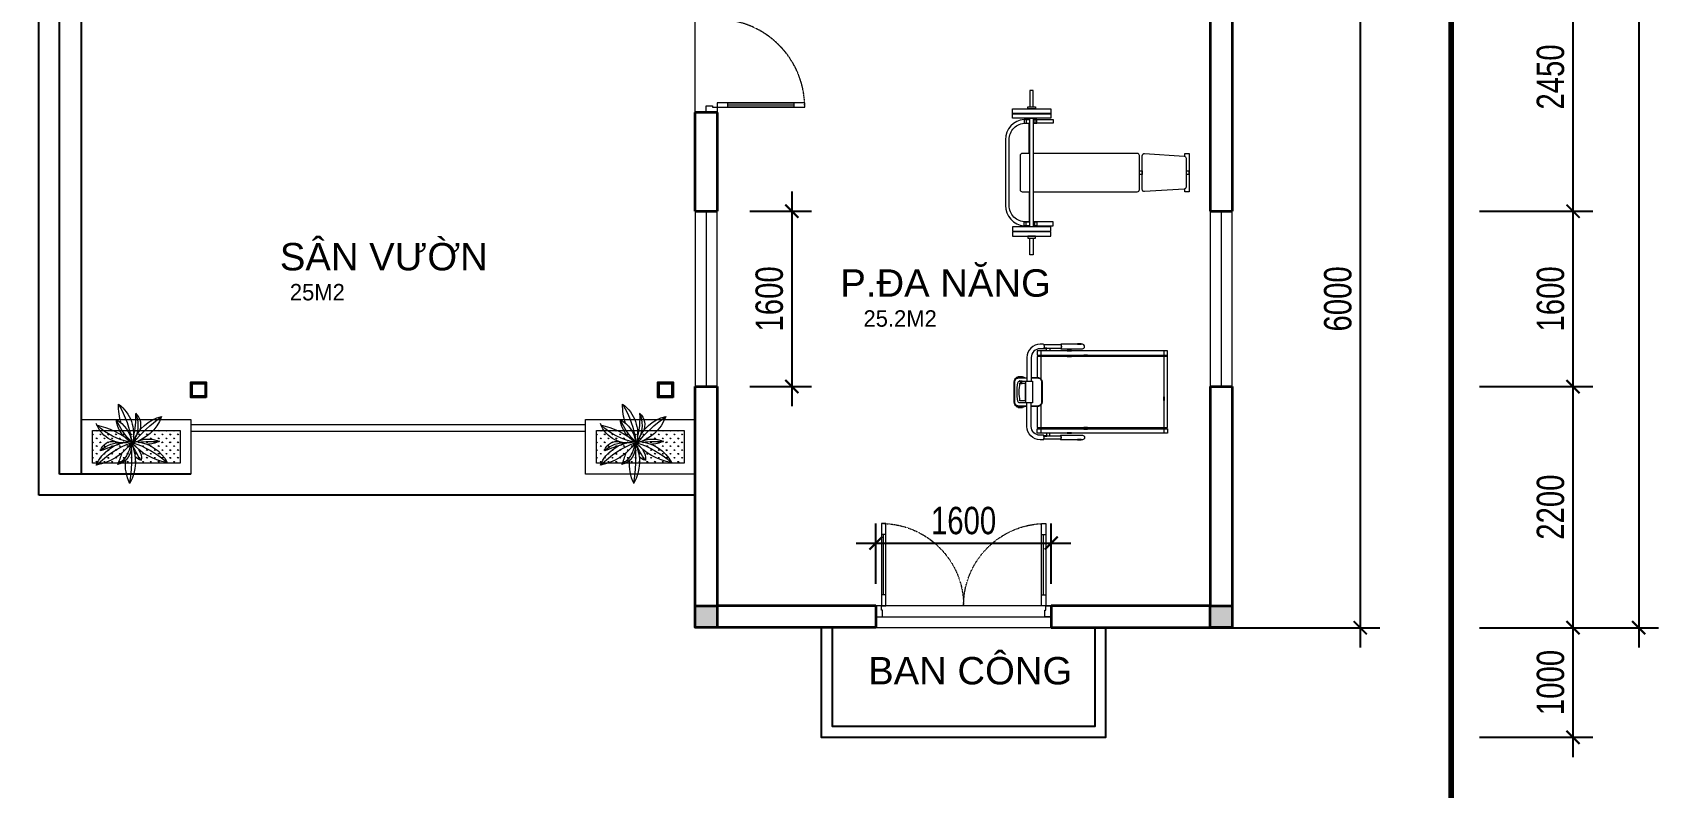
# Model space of a CAD drawing. Header units: millimetres. Extents: x 33748 to 451939, y -263262 to 62681.
# Drawn here: x 234553 to 249391, y -246097 to -239208 of the extents above; entities that cross this region are included whole.
import ezdxf

# ---------------------------------------------------------------- set-up
doc = ezdxf.new("R2010")
doc.units = ezdxf.units.MM
doc.header["$PDMODE"] = 98
for name, pattern in [('ACAD_ISO07W100', [3, 0, -3]), ('CENTER', [50.8, 31.75, -6.35, 6.35, -6.35]), ('DASHED', [0.75, 0.5, -0.25]), ('HIDDEN', [0.375, 0.25, -0.125]), ('Xref-VCMT-BT3 - tuong bao$0$HIDDEN', [0.375, 0.25, -0.125])]:
    doc.linetypes.add(name, pattern=pattern)
doc.layers.get('Defpoints').update_dxf_attribs({"color": 202, "lineweight": 13})
for name, color, linetype, lineweight in [('-CONCRETE', 1, 'Continuous', 35), ('-DOOR', 137, 'Continuous', 9), ('-FURNITURE', 46, 'Continuous', 9), ('-LINE1', 7, 'Continuous', 18), ('-RANH GIOI KHU DAT', 12, 'CENTER', 18), ('-TEXT', 7, 'Continuous', 15), ('-WALL', 4, 'Continuous', 35), ('A-Cay', 75, 'Continuous', 5), ('A72', 9, 'Continuous', 5), ('Bighome_khuat', 251, 'DASHED', 5)]:
    doc.layers.add(name, color=color, linetype=linetype, lineweight=lineweight)
for name, color, linetype in [('-HATCH CONCRETE', 54, 'Continuous'), ('12. NET DIM', 9, 'Continuous'), ('13. NET HATCH', 252, 'Continuous'), ('A-Dot_Line', 255, 'ACAD_ISO07W100'), ('A-Flor-Hral', 242, 'Continuous'), ('SOLO', 7, 'Continuous'), ('TEXT25', 2, 'Continuous')]:
    doc.layers.add(name, color=color, linetype=linetype)
doc.styles.add('AVANH', font='', dxfattribs={"width": 0.8})
doc.styles.get("Standard").update_dxf_attribs({"font": 'arial.ttf'})
doc.styles.add('T1', font='', dxfattribs={"height": 200})
doc.styles.get('AVANH').set_extended_font_data('.VnAvantH')
doc.styles.get('T1').set_extended_font_data('VNgeometric Light')
doc.dimstyles.new('C_100A3', dxfattribs={"dimscale": 100, "dimtxt": 2.5, "dimasz": 1.2, "dimexe": 1.8, "dimexo": 0, "dimgap": 0.75, "dimtad": 1, "dimdec": 0, "dimzin": 0, "dimdsep": 46, "dimtxsty": 'AVANH', "dimblk": 'ARCHTICK', "dimcen": 0, "dimdle": 1.8, "dimclrd": 256, "dimclre": 256, "dimclrt": 7, "dimadec": 0, "dimazin": 0, "dimtfac": 0.0001, "dimtdec": 0, "dimtix": 1, "dimtmove": 2, "dimatfit": 3, "dimldrblk": 'ARCHTICK', "dimfxl": 1.8, "dimtolj": 1, "dimtzin": 0, "dimarcsym": 0})

# ---------------------------------------------------------------- blocks, each defined once
blk = doc.blocks.new('A$C5C575821')
at = {"layer": '-CONCRETE'}
h = blk.add_hatch(color=256, dxfattribs=at)
h.dxf.hatch_style = 1
h.paths.add_polyline_path([(0, 200), (0, 0), (200, 0), (200, 200)])
blk.add_lwpolyline([(0, 0), (200, 0), (200, 200), (0, 200)], close=True, dxfattribs=at)
blk = doc.blocks.new('*U53')
at = {"color": 251}
blk.add_line((-70, 100), (-70, 700), dxfattribs=at)
for points in [[(-50, 0), (-50, 800), (-90, 800), (-90, 0)], [(-50, 100), (-90, 100), (-90, 700), (-50, 700)], [(-900, -100), (-840, -100), (-840, -40), (-850, -40), (-850, 0), (-900, 0)], [(0, -100), (-60, -100), (-60, -40), (-50, -40), (-50, 0), (0, 0)]]:
    blk.add_lwpolyline(points, close=True)
at = {"layer": 'Bighome_khuat', "linetype": 'Xref-VCMT-BT3 - tuong bao$0$HIDDEN'}
blk.add_arc((-50, 0), 800, 90, 180, dxfattribs=at)
blk = doc.blocks.new('Tonkin_JerkBench01_168x97_P')
for p, q in [((79, 138.5), (79, 135)), ((87, 138.5), (87, 135)), ((79, 41.5), (79, 45)), ((87, 41.5), (87, 45))]:
    blk.add_line(p, q)
for points in [[(85.4, 150), (85.4, 165), (82.4, 165), (82.4, 150)], [(82.4, 138.5), (77.2, 138.5), (77.2, 135), (82.4, 135)], [(82.4, 138.5), (78.5, 138.5)], [(78.5, 138.5), (82.4, 138.5)], [(82.4, 144), (82.4, 143.5)], [(85.4, 143.5), (85.4, 144)], [(85.4, 135), (88.6, 135), (88.6, 138.5), (85.4, 138.5)], [(82.4, 41.5), (77.2, 41.5), (77.2, 45), (82.4, 45)], [(85.4, 45), (88.6, 45), (88.6, 41.5), (85.4, 41.5)], [(78.5, 41.5), (82.4, 41.5)], [(82.4, 36), (82.4, 36.5)], [(85.4, 30), (85.4, 15), (82.4, 15), (82.4, 30)], [(85.4, 36.5), (85.4, 36)]]:
    blk.add_lwpolyline(points)
for points in [[(87.4, 150), (87.4, 148), (80.4, 148), (80.4, 150)], [(101.4, 148), (101.4, 144), (66.4, 144), (66.4, 148)], [(101.4, 143.5), (101.4, 139.5), (66.4, 139.5), (66.4, 143.5)], [(82.4, 139.5), (85.4, 139.5), (85.4, 40.5), (82.4, 40.5)], [(101.4, 36.5), (101.4, 40.5), (66.4, 40.5), (66.4, 36.5)], [(101.4, 32), (101.4, 36), (66.4, 36), (66.4, 32)], [(87.4, 30), (87.4, 32), (80.4, 32), (80.4, 30)]]:
    blk.add_lwpolyline(points, close=True)
at = {"color": 8}
for points in [[(77.2, 138.5, 0.393718), (60, 120), (60, 60, 0.393718), (77.2, 41.5)], [(82.4, 45), (78.5, 45, -0.414214), (63.5, 60), (63.5, 120, -0.414214), (78.5, 135), (82.4, 135)]]:
    blk.add_lwpolyline(points, format="xyb", dxfattribs=at)
for points in [[(82.4, 107.5), (81.7, 107.5), (81.7, 135), (82.4, 135)], [(85.4, 138.5), (103.5, 138.5), (103.5, 135), (85.4, 135)], [(223.7, 105), (223.7, 107.5), (227.7, 107.5), (227.7, 72.5), (223.7, 72.5), (223.7, 75)], [(182.3, 91.7), (185, 91.7), (185, 88.2), (182.3, 88.2)], [(225, 91.7), (227.4, 91.7), (227.4, 88.2), (225, 88.2)], [(82.4, 72.5), (81.7, 72.5), (81.7, 45), (82.4, 45)], [(85.4, 41.5), (103.5, 41.5), (103.5, 45), (85.4, 45)]]:
    blk.add_lwpolyline(points, dxfattribs=at)
for points in [[(82.4, 107.5), (75.5, 107.5, 0.414214), (73.5, 105.5), (73.5, 74.5, 0.414214), (75.5, 72.5), (82.4, 72.5)], [(85.4, 72.5), (180.3, 72.5, 0.414214), (182.3, 74.5), (182.3, 105.5, 0.414214), (180.3, 107.5), (85.4, 107.5)]]:
    blk.add_lwpolyline(points, format="xyb")
blk.add_lwpolyline([(223.1, 74.9), (187.1, 72.6, -0.432616), (185, 74.6), (185, 105.4, -0.432616), (187.1, 107.4), (223.1, 105.1, -0.396047), (225, 103.1), (225, 76.9, -0.396047)], format="xyb", close=True)
blk = doc.blocks.new('Tonkin_Treadmill01_140x87_P')
at = {"color": 8}
for p, q in [((84.8, 71.9), (84.8, 97.5)), ((197.3, 22.5), (197.3, 97.5)), ((84.8, 22.5), (84.8, 48.1))]:
    blk.add_line(p, q, dxfattribs=at)
blk.add_line((70.9, 50), (70.9, 70))
for points in [[(87.1, 103.5), (83.9, 103.5, 0.414214), (71.9, 91.5), (71.9, 70)], [(87.1, 99.5), (83.9, 99.5, 0.414214), (75.9, 91.5), (75.9, 70)], [(102.9, 99.5), (122.5, 99.5, 1), (122.5, 103.5), (102.9, 103.5)], [(71.9, 72.5), (64, 72.5, 0.414214), (60.5, 69), (60.5, 51, 0.414214), (64, 47.5), (71.9, 47.5)], [(75.9, 47.5), (82, 47.5, 0.414214), (85.5, 51), (85.5, 69, 0.414214), (82, 72.5), (75.9, 72.5)], [(87.1, 16.5), (83.9, 16.5, -0.414214), (71.9, 28.5), (71.9, 50)], [(87.1, 20.5), (83.9, 20.5, -0.414214), (75.9, 28.5), (75.9, 50)], [(102.9, 20.5), (122.5, 20.5, -1), (122.5, 16.5), (102.9, 16.5)]]:
    blk.add_lwpolyline(points, format="xyb")
for points in [[(81.3, 97.5), (81.3, 93.5), (200.3, 93.5), (200.3, 97.5)], [(81.3, 97.5), (81.3, 93.5), (200.3, 93.5), (200.3, 97.5)], [(64, 73.5), (64, 74), (68, 74), (68, 73.5)], [(64, 46.5), (64, 46), (68, 46), (68, 46.5)], [(81.3, 22.5), (81.3, 26.5), (200.3, 26.5), (200.3, 22.5)]]:
    blk.add_lwpolyline(points, close=True)
for points in [[(81.3, 47), (81.3, 27.5), (200.3, 27.5), (200.3, 92.5), (81.3, 92.5), (81.3, 73)], [(102.9, 103), (87.5, 103)], [(87.5, 100), (102.9, 100)], [(68.5, 72.5), (68.5, 73), (63.5, 73), (63.5, 72.5)], [(68.5, 47.5), (68.5, 47), (63.5, 47), (63.5, 47.5)], [(87.5, 20), (102.9, 20)], [(102.9, 17), (87.5, 17)]]:
    blk.add_lwpolyline(points)
for points in [[(81.8, 92.5), (81.8, 93.5)], [(81.8, 92.5), (81.8, 93.5)], [(199.8, 93.5), (199.8, 92.5)], [(68.5, 73), (71.9, 73)], [(68.5, 47), (71.9, 47)], [(81.8, 27.5), (81.8, 26.5)], [(199.8, 26.5), (199.8, 27.5)]]:
    blk.add_lwpolyline(points, dxfattribs=at)
for points in [[(89.8, 97.5), (89.8, 100), (92.8, 100), (92.8, 97.5)], [(89.8, 22.5), (89.8, 20), (92.8, 20), (92.8, 22.5)]]:
    blk.add_lwpolyline(points, close=True, dxfattribs=at)
for points in [[(63.5, 73, 0.377964), (60, 69), (60, 51, 0.377964), (63.5, 47)], [(75.9, 47), (82, 47, 0.414214), (86, 51), (86, 69, 0.414214), (82, 73), (75.9, 73)]]:
    blk.add_lwpolyline(points, format="xyb", dxfattribs=at)
for points in [[(69.2, 73), (62.8, 73, -1), (62.8, 73.5), (69.2, 73.5, -1)], [(63.6, 51.7, -0.083043), (63.6, 68.3, -0.366471), (65.6, 70), (76.9, 70), (76.9, 50), (65.6, 50, -0.366471)], [(69.2, 47), (62.8, 47, 1), (62.8, 46.5), (69.2, 46.5, 1)]]:
    blk.add_lwpolyline(points, format="xyb", close=True)
blk.add_lwpolyline([(65.6, 52, -0.083043), (65.6, 68), (70.4, 68), (70.4, 52)], format="xyb", close=True, dxfattribs=at)
at = {"extrusion": (0, 0, -1)}
for centre, major_axis, start_param, end_param in [((87.1, 101.5), (0, -2), 3.141593, 6.283185), ((102.9, 101.5), (0, -2), 2.418858, 7.00592), ((102.9, 101.5), (0, -1.5), 3.141593, 6.283185)]:
    blk.add_ellipse(centre, major_axis=major_axis, ratio=0.258819, start_param=start_param, end_param=end_param, dxfattribs=at)
for centre, major_axis, start_param, end_param in [((87.1, 18.5), (0, 2), 3.141593, 6.283185), ((102.9, 18.5), (0, 2), 2.418858, 7.00592), ((102.9, 18.5), (0, 1.5), 3.141593, 6.283185)]:
    blk.add_ellipse(centre, major_axis=major_axis, ratio=0.258819, start_param=start_param, end_param=end_param)
at = {"layer": 'A-Dot_Line', "ltscale": 0.2}
for p, q in [((84.8, 71.9), (84.8, 97.5)), ((197.3, 22.5), (197.3, 97.5)), ((70.9, 50), (70.9, 70)), ((84.8, 22.5), (84.8, 48.1))]:
    blk.add_line(p, q, dxfattribs=at)
for points in [[(87.1, 103.5), (83.9, 103.5, 0.414214), (71.9, 91.5), (71.9, 70)], [(87.1, 99.5), (83.9, 99.5, 0.414214), (75.9, 91.5), (75.9, 70)], [(102.9, 99.5), (122.5, 99.5, 1), (122.5, 103.5), (102.9, 103.5)], [(63.5, 73, 0.377964), (60, 69), (60, 51, 0.377964), (63.5, 47)], [(71.9, 72.5), (64, 72.5, 0.414214), (60.5, 69), (60.5, 51, 0.414214), (64, 47.5), (71.9, 47.5)], [(75.9, 47), (82, 47, 0.414214), (86, 51), (86, 69, 0.414214), (82, 73), (75.9, 73)], [(75.9, 47.5), (82, 47.5, 0.414214), (85.5, 51), (85.5, 69, 0.414214), (82, 72.5), (75.9, 72.5)], [(87.1, 16.5), (83.9, 16.5, -0.414214), (71.9, 28.5), (71.9, 50)], [(87.1, 20.5), (83.9, 20.5, -0.414214), (75.9, 28.5), (75.9, 50)], [(102.9, 20.5), (122.5, 20.5, -1), (122.5, 16.5), (102.9, 16.5)]]:
    blk.add_lwpolyline(points, format="xyb", dxfattribs=at)
for points in [[(81.3, 97.5), (81.3, 93.5), (200.3, 93.5), (200.3, 97.5)], [(81.3, 97.5), (81.3, 93.5), (200.3, 93.5), (200.3, 97.5)], [(89.8, 97.5), (89.8, 100), (92.8, 100), (92.8, 97.5)], [(64, 73.5), (64, 74), (68, 74), (68, 73.5)], [(64, 46.5), (64, 46), (68, 46), (68, 46.5)], [(81.3, 22.5), (81.3, 26.5), (200.3, 26.5), (200.3, 22.5)], [(89.8, 22.5), (89.8, 20), (92.8, 20), (92.8, 22.5)]]:
    blk.add_lwpolyline(points, close=True, dxfattribs=at)
for points in [[(81.3, 47), (81.3, 27.5), (200.3, 27.5), (200.3, 92.5), (81.3, 92.5), (81.3, 73)], [(81.8, 92.5), (81.8, 93.5)], [(81.8, 92.5), (81.8, 93.5)], [(102.9, 103), (87.5, 103)], [(87.5, 100), (102.9, 100)], [(199.8, 93.5), (199.8, 92.5)], [(68.5, 72.5), (68.5, 73), (63.5, 73), (63.5, 72.5)], [(68.5, 73), (71.9, 73)], [(68.5, 47.5), (68.5, 47), (63.5, 47), (63.5, 47.5)], [(68.5, 47), (71.9, 47)], [(81.8, 27.5), (81.8, 26.5)], [(87.5, 20), (102.9, 20)], [(102.9, 17), (87.5, 17)], [(199.8, 26.5), (199.8, 27.5)]]:
    blk.add_lwpolyline(points, dxfattribs=at)
for points in [[(69.2, 73), (62.8, 73, -1), (62.8, 73.5), (69.2, 73.5, -1)], [(63.6, 51.7, -0.083043), (63.6, 68.3, -0.366471), (65.6, 70), (76.9, 70), (76.9, 50), (65.6, 50, -0.366471)], [(65.6, 52, -0.083043), (65.6, 68), (70.4, 68), (70.4, 52)], [(69.2, 47), (62.8, 47, 1), (62.8, 46.5), (69.2, 46.5, 1)]]:
    blk.add_lwpolyline(points, format="xyb", close=True, dxfattribs=at)
at = {"layer": 'A-Dot_Line', "ltscale": 0.2, "extrusion": (0, 0, -1)}
for centre, major_axis, start_param, end_param in [((87.1, 101.5), (0, -2), 3.141593, 6.283185), ((102.9, 101.5), (0, -2), 2.418858, 7.00592), ((102.9, 101.5), (0, -1.5), 3.141593, 6.283185)]:
    blk.add_ellipse(centre, major_axis=major_axis, ratio=0.258819, start_param=start_param, end_param=end_param, dxfattribs=at)
at = {"layer": 'A-Dot_Line', "ltscale": 0.2}
for centre, major_axis, start_param, end_param in [((87.1, 18.5), (0, 2), 3.141593, 6.283185), ((102.9, 18.5), (0, 2), 2.418858, 7.00592), ((102.9, 18.5), (0, 1.5), 3.141593, 6.283185)]:
    blk.add_ellipse(centre, major_axis=major_axis, ratio=0.258819, start_param=start_param, end_param=end_param, dxfattribs=at)
blk = doc.blocks.new('_ARCHTICK')
at = {"const_width": 0.15}
blk.add_lwpolyline([(-0.5, -0.5), (0.5, 0.5)], dxfattribs=at)
blk = doc.blocks.new('*D1276')
at = {"layer": '12. NET DIM', "lineweight": -2, "transparency": 16777216}
for p, q in [((248611, -238209), (248611, -241019)), ((247759, -238389), (248791, -238389)), ((247759, -240839), (248791, -240839))]:
    blk.add_line(p, q, dxfattribs=at)
at = {"layer": 'Defpoints', "color": 0, "transparency": 16777216}
for p in [(247759, -238389), (247759, -240839), (248611, -240839)]:
    blk.add_point(p, dxfattribs=at)
at = {"layer": '12. NET DIM', "lineweight": -2, "transparency": 16777216, "xscale": 120, "yscale": 120, "zscale": 120}
for p, rotation in [((248611, -238389), 90), ((248611, -240839), 270)]:
    blk.add_blockref('_ARCHTICK', p, dxfattribs=dict(at, rotation=rotation))
at = {"layer": '12. NET DIM', "color": 7, "transparency": 16777216, "insert": (248407, -239614), "char_height": 250, "attachment_point": 5, "rotation": 90, "style": 'AVANH'}
blk.add_mtext('\\A1;2450', dxfattribs=at)
blk = doc.blocks.new('*D1277')
at = {"layer": '12. NET DIM', "lineweight": -2, "transparency": 16777216}
for p, q in [((248611, -240659), (248611, -242619)), ((247759, -240839), (248791, -240839)), ((247759, -242439), (248791, -242439))]:
    blk.add_line(p, q, dxfattribs=at)
at = {"layer": 'Defpoints', "color": 0, "transparency": 16777216}
for p in [(247759, -240839), (247759, -242439), (248611, -242439)]:
    blk.add_point(p, dxfattribs=at)
at = {"layer": '12. NET DIM', "lineweight": -2, "transparency": 16777216, "xscale": 120, "yscale": 120, "zscale": 120}
for p, rotation in [((248611, -240839), 90), ((248611, -242439), 270)]:
    blk.add_blockref('_ARCHTICK', p, dxfattribs=dict(at, rotation=rotation))
at = {"layer": '12. NET DIM', "color": 7, "transparency": 16777216, "insert": (248407, -241639), "char_height": 250, "attachment_point": 5, "rotation": 90, "style": 'AVANH'}
blk.add_mtext('\\A1;1600', dxfattribs=at)
blk = doc.blocks.new('*D1278')
at = {"layer": '12. NET DIM', "lineweight": -2, "transparency": 16777216}
for p, q in [((241483, -240659), (241483, -242619)), ((241099, -240839), (241663, -240839)), ((241099, -242439), (241663, -242439))]:
    blk.add_line(p, q, dxfattribs=at)
at = {"layer": 'Defpoints', "color": 0, "transparency": 16777216}
for p in [(241099, -240839), (241099, -242439), (241483, -242439)]:
    blk.add_point(p, dxfattribs=at)
at = {"layer": '12. NET DIM', "lineweight": -2, "transparency": 16777216, "xscale": 120, "yscale": 120, "zscale": 120}
for p, rotation in [((241483, -240839), 90), ((241483, -242439), 270)]:
    blk.add_blockref('_ARCHTICK', p, dxfattribs=dict(at, rotation=rotation))
at = {"layer": '12. NET DIM', "color": 7, "transparency": 16777216, "insert": (241278, -241639), "char_height": 250, "attachment_point": 5, "rotation": 90, "style": 'AVANH'}
blk.add_mtext('\\A1;1600', dxfattribs=at)
blk = doc.blocks.new('*U262')
for p, q in [((-1510, 650), (-1550, 650)), ((-1530, 100), (-1530, 650)), ((-90, 650), (-50, 650)), ((-70, 100), (-70, 650)), ((-1510, 100), (-1550, 100)), ((-90, 100), (-50, 100))]:
    blk.add_line(p, q)
for points in [[(-1550, 0), (-1510, 0), (-1510, 750), (-1550, 750)], [(-50, 0), (-90, 0), (-90, 750), (-50, 750)], [(-1600, -100), (-1540, -100), (-1540, -40), (-1550, -40), (-1550, 0), (-1600, 0)], [(0, -100), (-60, -100), (-60, -40), (-50, -40), (-50, 0), (0, 0)]]:
    blk.add_lwpolyline(points, close=True)
at = {"linetype": 'HIDDEN', "ltscale": 0.1}
for centre, start, end in [((-1550, 0), 0, 90), ((-50, 0), 90, 180)]:
    blk.add_arc(centre, 750, start, end, dxfattribs=at)
blk = doc.blocks.new('*D1284')
at = {"layer": '12. NET DIM', "lineweight": -2, "transparency": 16777216}
for p, q in [((248611, -244459), (248611, -245819)), ((247759, -244639), (248791, -244639)), ((247759, -245639), (248791, -245639))]:
    blk.add_line(p, q, dxfattribs=at)
at = {"layer": 'Defpoints', "color": 0, "transparency": 16777216}
for p in [(247759, -244639), (247759, -245639), (248611, -245639)]:
    blk.add_point(p, dxfattribs=at)
at = {"layer": '12. NET DIM', "lineweight": -2, "transparency": 16777216, "xscale": 120, "yscale": 120, "zscale": 120}
for p, rotation in [((248611, -244639), 90), ((248611, -245639), 270)]:
    blk.add_blockref('_ARCHTICK', p, dxfattribs=dict(at, rotation=rotation))
at = {"layer": '12. NET DIM', "color": 7, "transparency": 16777216, "insert": (248407, -245139), "char_height": 250, "attachment_point": 5, "rotation": 90, "style": 'AVANH'}
blk.add_mtext('\\A1;1000', dxfattribs=at)
blk = doc.blocks.new('*D1285')
at = {"layer": '12. NET DIM', "lineweight": -2, "transparency": 16777216}
for p, q in [((242250, -244239), (242250, -243687)), ((243850, -244239), (243850, -243687)), ((242070, -243867), (244030, -243867))]:
    blk.add_line(p, q, dxfattribs=at)
at = {"layer": 'Defpoints', "color": 0, "transparency": 16777216}
for p in [(243850, -243867), (242250, -244239), (243850, -244239)]:
    blk.add_point(p, dxfattribs=at)
at = {"layer": '12. NET DIM', "lineweight": -2, "transparency": 16777216, "xscale": 120, "yscale": 120, "zscale": 120, "rotation": 180}
blk.add_blockref('_ARCHTICK', (242250, -243867), dxfattribs=at)
at = {"layer": '12. NET DIM', "lineweight": -2, "transparency": 16777216, "xscale": 120, "yscale": 120, "zscale": 120}
blk.add_blockref('_ARCHTICK', (243850, -243867), dxfattribs=at)
at = {"layer": '12. NET DIM', "color": 7, "transparency": 16777216, "insert": (243050, -243663), "char_height": 250, "attachment_point": 5, "style": 'AVANH'}
blk.add_mtext('\\A1;1600', dxfattribs=at)
blk = doc.blocks.new('*D1182')
at = {"layer": '12. NET DIM', "lineweight": -2, "transparency": 16777216}
for p, q in [((248611, -242259), (248611, -244819)), ((247759, -242439), (248791, -242439)), ((247759, -244639), (248791, -244639))]:
    blk.add_line(p, q, dxfattribs=at)
at = {"layer": 'Defpoints', "color": 0, "transparency": 16777216}
for p in [(247759, -242439), (247759, -244639), (248611, -244639)]:
    blk.add_point(p, dxfattribs=at)
at = {"layer": '12. NET DIM', "lineweight": -2, "transparency": 16777216, "xscale": 120, "yscale": 120, "zscale": 120}
for p, rotation in [((248611, -242439), 90), ((248611, -244639), 270)]:
    blk.add_blockref('_ARCHTICK', p, dxfattribs=dict(at, rotation=rotation))
at = {"layer": '12. NET DIM', "color": 7, "transparency": 16777216, "insert": (248407, -243539), "char_height": 250, "attachment_point": 5, "rotation": 90, "style": 'AVANH'}
blk.add_mtext('\\A1;2200', dxfattribs=at)
blk = doc.blocks.new('*D1184')
at = {"layer": '12. NET DIM', "lineweight": -2, "transparency": 16777216}
for p, q in [((249211, -230958), (249211, -244819)), ((247759, -231138), (249391, -231138)), ((247759, -244639), (249391, -244639))]:
    blk.add_line(p, q, dxfattribs=at)
at = {"layer": 'Defpoints', "color": 0, "transparency": 16777216}
for p in [(247759, -231138), (247759, -244639), (249211, -244639)]:
    blk.add_point(p, dxfattribs=at)
at = {"layer": '12. NET DIM', "lineweight": -2, "transparency": 16777216, "xscale": 120, "yscale": 120, "zscale": 120}
for p, rotation in [((249211, -231138), 90), ((249211, -244639), 270)]:
    blk.add_blockref('_ARCHTICK', p, dxfattribs=dict(at, rotation=rotation))
at = {"layer": '12. NET DIM', "color": 7, "transparency": 16777216, "insert": (249007, -237888), "char_height": 250, "attachment_point": 5, "rotation": 90, "style": 'AVANH'}
blk.add_mtext('\\A1;13500', dxfattribs=at)
blk = doc.blocks.new('mb-cay21')
for centre, radius, start, end in [((57, 207), 143, 131.9837, 205.4724), ((224, 201), 285, 157.16, 204.0107), ((607, 265), 647, 175.9263, 194.9396), ((323, 122), 344, 127.0526, 193.6397), ((904, -76), 918, 149.2774, 171.9041), ((-406, 380), 522, 342.1417, 1.7778), ((-350, -54), 344, 18.2679, 77.7577), ((83, 412), 383, 199.8532, 255.8716), ((-1036, -793), 1315, 39.2618, 54.5536), ((69, 307), 265, 252.5643, 340.5658), ((-130, 286), 270, 297.6391, 353.4927), ((271, 12), 277, 118.6711, 171.4448), ((-495, 542), 695, 315.3527, 335.2401), ((495, -567), 793, 102.8236, 128.4584), ((-89, 616), 575, 279.6289, 313.8517), ((-11, -305), 360, 95.3509, 151.9516), ((-406, 380), 522, 278.611, 320.85), ((262, -799), 887, 107.6158, 131.4255), ((-155, -183), 260, 72.6029, 113.2685), ((-130, 326), 298, 244.7044, 267.5626), ((-249, -2287), 2343, 85.498, 90.09), ((-623, 273), 660, 323.9758, 339.4862), ((357, -131), 395, 154.191, 209.7589), ((1314, -105), 1316, 173.8852, 189.76), ((158, 0), 158, 169.0123, 258.5733), ((-267, -705), 795, 43.0584, 70.3682), ((420, 345), 517, 216.0101, 258.7514), ((-349, -155), 402, 28.0633, 29.2303), ((252, 53), 245, 184.8141, 238.0945), ((-11, -305), 360, 23.5569, 85.5927), ((112, -192), 234, 44.3745, 98.3611), ((-382, -1631), 1733, 67.585, 73.6645), ((170, -57), 113, 15.6468, 102.6443), ((21, -96), 115, 141.0444, 190.8834), ((-116, -9), 111, 283.0214, 317.1626), ((-349, -155), 402, 334.7196, 5.6674), ((850, 187), 800, 197.5499, 205.3147)]:
    blk.add_arc(centre, radius, start, end)
blk = doc.blocks.new('*D1159')
at = {"layer": '-HATCH CONCRETE', "lineweight": -2, "transparency": 16777216}
for p, q in [((246670, -238459), (246670, -244819)), ((245500, -238639), (246850, -238639)), ((245500, -244639), (246850, -244639))]:
    blk.add_line(p, q, dxfattribs=at)
at = {"layer": 'Defpoints', "color": 0, "transparency": 16777216}
for p in [(245500, -238639), (245500, -244639), (246670, -244639)]:
    blk.add_point(p, dxfattribs=at)
at = {"layer": '-HATCH CONCRETE', "lineweight": -2, "transparency": 16777216, "xscale": 120, "yscale": 120, "zscale": 120}
for p, rotation in [((246670, -238639), 90), ((246670, -244639), 270)]:
    blk.add_blockref('_ARCHTICK', p, dxfattribs=dict(at, rotation=rotation))
at = {"layer": '-HATCH CONCRETE', "color": 7, "transparency": 16777216, "insert": (246466, -241639), "char_height": 250, "attachment_point": 5, "rotation": 90, "style": 'AVANH'}
blk.add_mtext('\\A1;6000', dxfattribs=at)
blk = doc.blocks.new('ARCHTICK')
at = {"color": 0, "linetype": 'ByBlock', "const_width": 0.15}
blk.add_lwpolyline([(-0.5, -0.5), (0.5, 0.5)], dxfattribs=at)

msp = doc.modelspace()

# ---------------------------------------------------------------- hatches: boundary and pattern name
at = {"layer": 'A-Cay'}
h = msp.add_hatch(dxfattribs=at)
h.set_pattern_fill('CO-01', color=256, scale=50)
h.set_pattern_definition([(90, (-2130.71, -223293.49), (-35.355339, 35.355339), [9.375, -61.335678]), (45, (-2130.71, -223293.49), (-35.355339, 35.355339), [9.375, -40.625]), (135, (-2130.71, -223293.49), (-35.355339, -35.355339), [9.375, -40.625])])
h.paths.add_polyline_path([(235899.6, -243138.6), (235099.6, -243138.6), (235099.6, -242838.6), (235899.6, -242838.6)])
h = msp.add_hatch(dxfattribs=at)
h.set_pattern_fill('CO-01', color=256, scale=50)
h.set_pattern_definition([(90, (2469.617, -223293.49), (-35.355339, 35.355339), [9.375, -61.335678]), (45, (2469.617, -223293.49), (-35.355339, 35.355339), [9.375, -40.625]), (135, (2469.617, -223293.49), (-35.355339, -35.355339), [9.375, -40.625])])
h.paths.add_polyline_path([(240500, -243138.6), (239700, -243138.6), (239700, -242838.6), (240500, -242838.6)])

# ---------------------------------------------------------------- linework, layer by layer
at = {"layer": '-DOOR'}
for points in [[(240600, -239938.6), (240600, -239038.6)], [(240700, -240838.6), (240700, -242438.6)], [(245399.6, -240838.6), (245399.6, -242438.6)], [(242250, -244538.6), (243849.6, -244538.6)]]:
    msp.add_lwpolyline(points, dxfattribs=at)
for points in [[(240600, -242438.6), (240800, -242438.6), (240800, -240838.6), (240600, -240838.6)], [(245299.6, -242438.6), (245499.6, -242438.6), (245499.6, -240838.6), (245299.6, -240838.6)], [(243849.6, -244438.6), (242250, -244438.6), (242250, -244638.6), (243849.6, -244638.6)]]:
    msp.add_lwpolyline(points, close=True, dxfattribs=at)
at = {"layer": '-LINE1'}
for points in [[(235999.6, -243238.6), (234999.6, -243238.6), (234999.6, -242738.6), (235999.6, -242738.6)], [(240600, -243238.6), (239600, -243238.6), (239600, -242738.6), (240600, -242738.6)], [(235899.6, -243138.6), (235099.6, -243138.6), (235099.6, -242838.6), (235899.6, -242838.6)], [(240500, -243138.6), (239700, -243138.6), (239700, -242838.6), (240500, -242838.6)]]:
    msp.add_lwpolyline(points, close=True, dxfattribs=at)
at = {"layer": '-RANH GIOI KHU DAT', "linetype": 'HIDDEN', "ltscale": 10, "const_width": 50}
msp.add_lwpolyline([(247499.6, -229138.2), (228499.6, -229138.2), (228499.6, -244138.2), (233499.6, -249138.2), (247499.6, -249138.2)], close=True, dxfattribs=at)
at = {"layer": '-WALL'}
for p, q in [((245299.6, -238838.6), (245299.6, -240838.6)), ((240600, -240838.6), (240600, -239938.6)), ((240800, -239938.6), (240600, -239938.6)), ((240800, -239938.6), (240800, -240838.6)), ((240600, -244638.6), (240600, -242438.6)), ((240800, -242438.6), (240800, -244438.6)), ((245299.6, -242438.6), (245299.6, -244438.6)), ((242250, -244438.6), (240800, -244438.6)), ((242250, -244438.6), (242250, -244638.6)), ((245299.6, -244438.6), (243849.6, -244438.6)), ((243849.6, -244438.6), (243849.6, -244638.6)), ((242250, -244638.6), (240600, -244638.6)), ((243849.6, -244638.6), (245499.6, -244638.6))]:
    msp.add_line(p, q, dxfattribs=at)
for points in [[(242129.6, -238638.6), (245499.6, -238638.6), (245499.6, -240838.6)], [(240600, -240838.6), (240800, -240838.6)], [(245299.6, -240838.6), (245499.6, -240838.6)], [(240600, -242438.6), (240800, -242438.6)], [(245299.6, -242438.6), (245499.6, -242438.6)], [(245499.6, -242438.6), (245499.6, -244638.6)]]:
    msp.add_lwpolyline(points, dxfattribs=at)
at = {"layer": '13. NET HATCH'}
for p, q in [((234609.6, -243428.6), (234609.6, -238448.6)), ((240600, -243428.6), (234609.6, -243428.6))]:
    msp.add_line(p, q, dxfattribs=at)
at = {"layer": 'A-Flor-Hral'}
for points in [[(236139.6, -242538.6), (235999.6, -242538.6), (235999.6, -242398.6), (236139.6, -242398.6)], [(236128.3, -242527.2), (236011, -242527.2), (236011, -242409.9), (236128.3, -242409.9)], [(240400, -242538.6), (240260, -242538.6), (240260, -242398.6), (240400, -242398.6)], [(240388.6, -242527.2), (240271.3, -242527.2), (240271.3, -242409.9), (240388.6, -242409.9)]]:
    msp.add_lwpolyline(points, close=True, dxfattribs=at)
at = {"layer": 'A72'}
for points in [[(239600, -242788.6), (235999.6, -242788.6)], [(239600, -242848.6), (235999.6, -242848.6)]]:
    msp.add_lwpolyline(points, dxfattribs=at)
at = {"layer": 'SOLO'}
for p, q in [((234799.6, -243238.6), (234799.6, -238638.6)), ((234999.6, -243238.6), (234999.6, -238638.6)), ((235999.6, -243238.6), (234799.6, -243238.6)), ((240600, -244138.6), (240600, -243238.6))]:
    msp.add_line(p, q, dxfattribs=at)
for points in [[(241750, -244638.6), (241750, -245638.6), (244349.6, -245638.6), (244349.6, -244638.6)], [(241850, -244638.6), (241850, -245538.6), (244249.6, -245538.6), (244249.6, -244638.6)]]:
    msp.add_lwpolyline(points, dxfattribs=at)

# ---------------------------------------------------------------- block references
at = {"layer": '-DOOR', "rotation": 270}
msp.add_blockref('*U53', (240800, -239938.6), dxfattribs=at)
at = {"layer": '-DOOR', "xscale": -1}
msp.add_blockref('*U262', (242250, -244438.6), dxfattribs=at)
at = {"layer": '-FURNITURE', "xscale": 10, "yscale": 10, "zscale": 10}
for name, p in [('Tonkin_JerkBench01_168x97_P', (242831.1, -241386.1)), ('Tonkin_Treadmill01_140x87_P', (242908.8, -243088.5))]:
    msp.add_blockref(name, p, dxfattribs=at)
at = {"layer": '-WALL', "xscale": -1}
for p in [(240800, -244638.6), (240800, -244638.6), (245499.6, -244638.6), (245499.6, -244638.6)]:
    msp.add_blockref('A$C5C575821', p, dxfattribs=at)
at = {"layer": 'A-Cay', "xscale": -1}
for p in [(235454.3, -242994.7), (240054.6, -242994.7)]:
    msp.add_blockref('mb-cay21', p, dxfattribs=at)

# ---------------------------------------------------------------- texts
at = {"layer": '-TEXT', "color": 2}
for s, p in [('SÂN VƯỜN ', (236810.4, -241378.7)), ('P.ĐA NĂNG', (241925.4, -241619)), ('BAN CÔNG', (242179, -245156.6))]:
    msp.add_text(s, height=250, dxfattribs=at).set_placement(p)
at = {"layer": 'TEXT25', "style": 'T1'}
for s, p in [('25M2', (236901.8, -241652.4)), ('25.2M2', (242136.6, -241892.6))]:
    msp.add_text(s, height=150, rotation=360, dxfattribs=at).set_placement(p)

# ---------------------------------------------------------------- dimensions: what is measured, and where the dimension line sits
at = {"layer": '-HATCH CONCRETE'}
dim = msp.add_linear_dim(base=(246669.8, -244638.6), p1=(245499.6, -238638.6), p2=(245499.6, -244638.6), angle=90, dimstyle='C_100A3', override={"dimldrblk": 'ARCHTICK'}, dxfattribs=at)
dim.commit()
dim.dimension.update_dxf_attribs({"geometry": '*D1159', "text_midpoint": (246465.5, -241638.6)})
at = {"layer": '12. NET DIM'}
for base, p1, p2, picture, middle in [((249211.4, -244638.6), (247759.2, -231138.2), (247759.2, -244638.6), '*D1184', (249007.1, -237888.4)), ((248611.4, -240838.6), (247759.2, -238388.6), (247759.2, -240838.6), '*D1276', (248407.1, -239613.6)), ((241482.5, -242438.6), (241098.7, -240838.6), (241098.7, -242438.6), '*D1278', (241278.2, -241638.6)), ((248611.4, -242438.6), (247759.2, -240838.6), (247759.2, -242438.6), '*D1277', (248407.1, -241638.6)), ((248611.4, -244638.6), (247759.2, -242438.6), (247759.2, -244638.6), '*D1182', (248407.1, -243538.6)), ((248611.4, -245638.6), (247759.2, -244638.6), (247759.2, -245638.6), '*D1284', (248407.1, -245138.6))]:
    dim = msp.add_linear_dim(base=base, p1=p1, p2=p2, angle=90, dimstyle='C_100A3', dxfattribs=at)
    dim.commit()
    dim.dimension.update_dxf_attribs({"geometry": picture, "text_midpoint": middle})
dim = msp.add_linear_dim(base=(243849.6, -243867), p1=(242250, -244239.1), p2=(243849.6, -244239.1), dimstyle='C_100A3', dxfattribs=at)
dim.commit()
dim.dimension.update_dxf_attribs({"geometry": '*D1285', "text_midpoint": (243049.8, -243662.7)})

doc.saveas('drawing.dxf')
